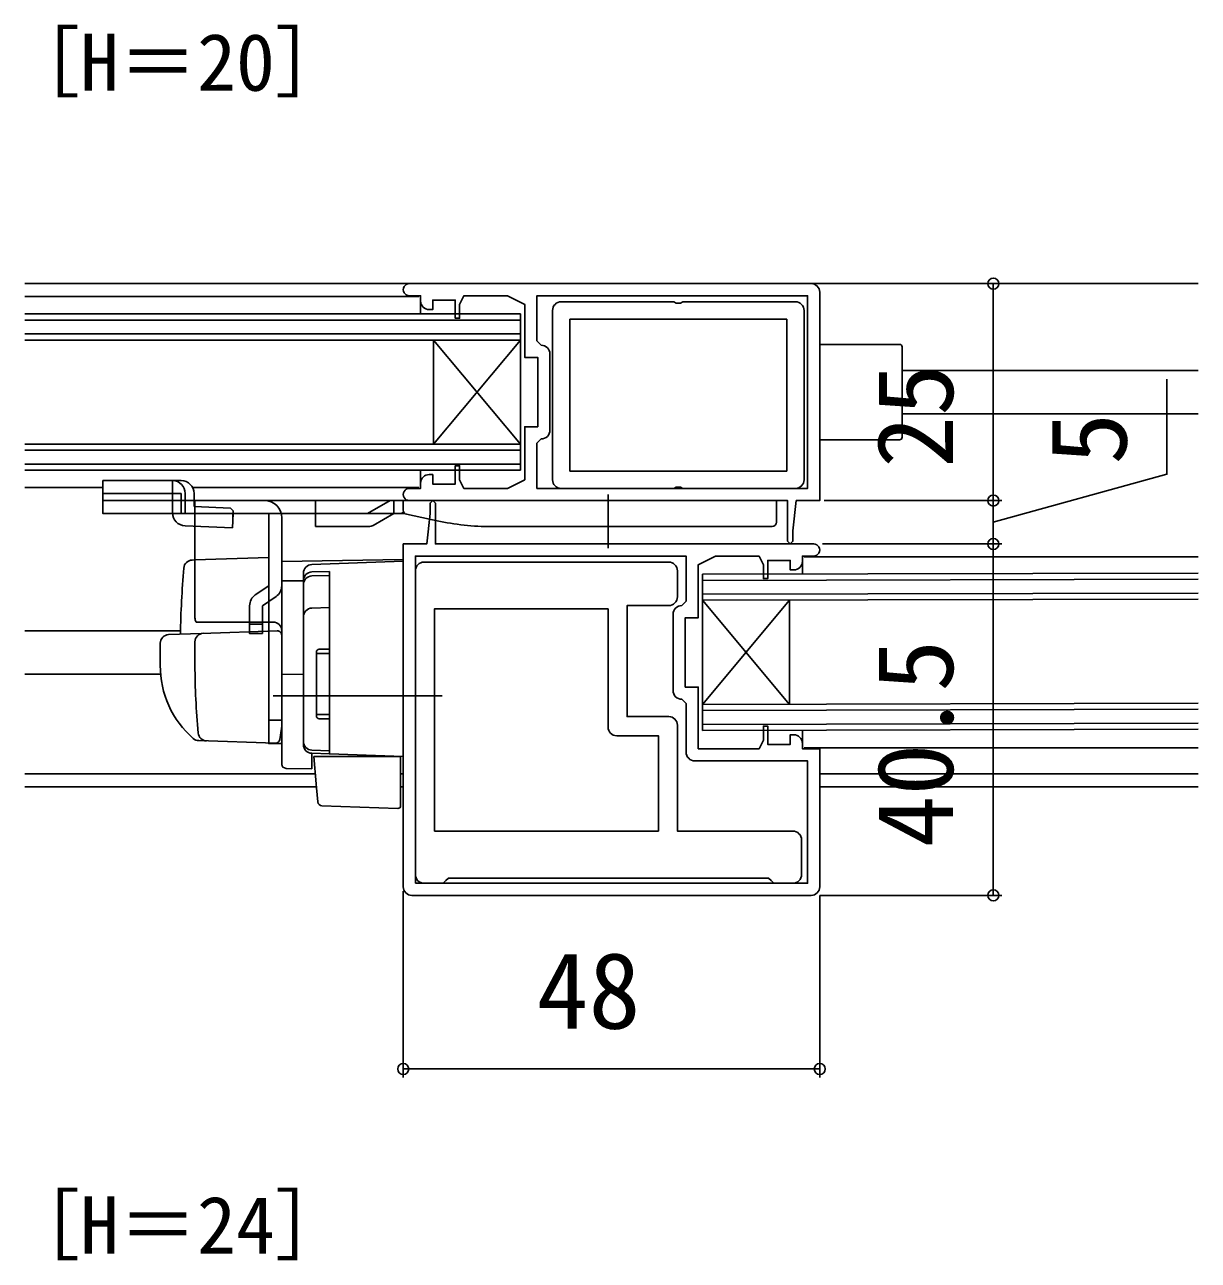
# Model space of a CAD drawing. Units: millimetres, scale not verified. Extents: x -525 to 525, y -780 to 776.
# Drawn here: x -106.6 to 28.6, y -44.9 to 97.5 of the extents above; entities that cross this region are included whole.
import ezdxf
from ezdxf.enums import TextEntityAlignment as Align

# ---------------------------------------------------------------- set-up
doc = ezdxf.new("R2010")
doc.units = ezdxf.units.MM
doc.header["$LTSCALE"] = 4
for name, color, linetype in [('0-1_USER1', 3, 'Continuous'), ('0-2_YKK_11', 7, 'Continuous'), ('0-4_YKK_12', 2, 'Continuous'), ('0-5_YKK_13', 4, 'Continuous'), ('0-7_YKK_D', 6, 'Continuous')]:
    doc.layers.add(name, color=color, linetype=linetype)
doc.styles.add('ＭＳ ゴシック', font='')
doc.styles.get('ＭＳ ゴシック').set_extended_font_data('MS Gothic')

msp = doc.modelspace()

# ---------------------------------------------------------------- linework, layer by layer
at = {"layer": '0-2_YKK_11'}
for p, q in [((-16, 67.632), (-62.3, 67.632)), ((-45.8, 64.532), (-45.8, 45.032)), ((-16.8, 45.032), (-16.8, 64.532)), ((-46.1, 59.532), (-46.1, 50.732)), ((-61.6, -0.467), (-61.6, 34.533)), ((-60.6, 35.533), (-32.4, 35.533)), ((-31.4, 34.533), (-31.4, 31.533)), ((-31.9, 20.733), (-31.9, 29.533)), ((-17.1, 3.533), (-17.1, -0.467)), ((-62, -2.867), (-16, -2.867))]:
    msp.add_line(p, q, dxfattribs=at)
for points in [[(-62.3, 42.632), (-18.7, 42.632), (-18.7, 37.932), (-18.4, 37.632), (-18.1, 37.932), (-18.1, 39.132), (-17.7, 42.632), (-15, 42.632), (-15, 66.632)], [(-62.3, 66.232), (-61, 66.232), (-61, 65.632)], [(-60, 64.632), (-59.6, 64.632), (-59.6, 65.732), (-57, 65.732), (-57, 63.632), (-56.5, 63.632), (-56.5, 65.232), (-56, 66.232), (-51, 66.232), (-49, 65.232), (-49, 59.132), (-47.5, 59.132), (-47.5, 51.132), (-49, 51.132), (-49, 45.032), (-51, 44.032), (-56, 44.032), (-56.5, 45.032), (-56.5, 46.632), (-57, 46.632), (-57, 44.532), (-59.6, 44.532), (-59.6, 45.632), (-60, 45.632)], [(-47.6, 44.032), (-16.4, 44.032), (-16.4, 66.232), (-47.6, 66.232), (-47.6, 61.032), (-47.1, 60.532)], [(-17.8, 65.532), (-30.78, 65.532), (-31.04, 65.382), (-31.56, 65.382), (-31.82, 65.532), (-44.8, 65.532)], [(-47.1, 49.732), (-47.6, 49.232), (-47.6, 44.032)], [(-61, 44.632), (-61, 44.032), (-62.3, 44.032)], [(-44.8, 44.032), (-31.82, 44.032), (-31.56, 44.182), (-31.04, 44.182), (-30.78, 44.032), (-17.8, 44.032)], [(-15.7, 37.633), (-59.3, 37.633), (-59.3, 42.333), (-59.6, 42.633), (-59.9, 42.333), (-59.9, 41.133), (-60.3, 37.633), (-63, 37.633), (-63, -1.867)], [(-30.9, 30.533), (-30.4, 31.033), (-30.4, 36.233), (-61.6, 36.233), (-61.6, -1.467)], [(-18, 15.633), (-18.4, 15.633), (-18.4, 14.533), (-21, 14.533), (-21, 16.633), (-21.5, 16.633), (-21.5, 15.033), (-22, 14.033), (-29, 14.033), (-29, 21.133), (-30.5, 21.133), (-30.5, 29.133), (-29, 29.133), (-29, 35.233), (-27, 36.233), (-22, 36.233), (-21.5, 35.233), (-21.5, 33.633), (-21, 33.633), (-21, 35.733), (-18.4, 35.733), (-18.4, 34.633), (-18, 34.633)], [(-17, 35.633), (-17, 36.233), (-15.7, 36.233)], [(-39.4, 16.533), (-39.4, 30.133), (-59.4, 30.133), (-59.4, 4.533)], [(-32.4, 30.533), (-37.2, 30.533), (-37.2, 17.733), (-32.4, 17.733)], [(-30.4, 13.633), (-30.4, 19.233), (-30.9, 19.733)], [(-31.4, 16.733), (-31.4, 4.533), (-18.1, 4.533)], [(-59.4, 4.533), (-33.6, 4.533), (-33.6, 15.533), (-38.4, 15.533)], [(-15, -1.867), (-15, 14.033), (-17, 14.033), (-17, 14.633)], [(-61.6, -1.467), (-16.4, -1.467), (-16.4, 12.633), (-29.4, 12.633)], [(-20.9, -0.867), (-57.8, -0.867), (-58.1, -1.167), (-58.4, -1.467), (-60.6, -1.467)], [(-18.1, -1.467), (-20.3, -1.467), (-20.6, -1.167), (-20.9, -0.867)]]:
    msp.add_lwpolyline(points, dxfattribs=at)
msp.add_lwpolyline([(-18.8, 63.532), (-43.8, 63.532), (-43.8, 46.032), (-18.8, 46.032)], close=True, dxfattribs=at)
for centre, radius, start, end in [((-62.3, 66.932), 0.7, 89.99999, 270.00001), ((-16, 66.632), 1, 0.00001, 89.99999), ((-60, 65.632), 1, 180.00001, 269.99999), ((-44.8, 64.532), 1, 90.00001, 179.99999), ((-17.8, 64.532), 1, 0.00001, 89.99999), ((-47.1, 59.532), 1, 0.00001, 89.99999), ((-47.1, 50.732), 1, 270.00001, 359.99999), ((-60, 44.632), 1, 90.00001, 179.99999), ((-44.8, 45.032), 1, 180.00001, 269.99999), ((-17.8, 45.032), 1, 270.00001, 359.99999), ((-62.3, 43.332), 0.7, 89.99999, 270.00001), ((-15.7, 36.933), 0.7, 269.99999, 90.00001), ((-18, 35.633), 1, 270.00001, 359.99999), ((-60.6, 34.533), 1, 90.00001, 179.99999), ((-32.4, 34.533), 1, 0.00001, 89.99999), ((-32.4, 31.533), 1, 270.00001, 359.99999), ((-30.9, 29.533), 1, 90.00001, 179.99999), ((-30.9, 20.733), 1, 180.00001, 269.99999), ((-32.4, 16.733), 1, 0.00001, 89.99999), ((-38.4, 16.533), 1, 180.00001, 269.99999), ((-18, 14.633), 1, 0.00001, 89.99999), ((-29.4, 13.633), 1, 180.00001, 269.99999), ((-18.1, 3.533), 1, 0.00001, 89.99999), ((-60.6, -0.467), 1, 180.00001, 269.99999), ((-18.1, -0.467), 1, 270.00001, 359.99999), ((-62, -1.867), 1, 180.00001, 269.99999), ((-16, -1.867), 1, 270.00001, 359.99999)]:
    msp.add_arc(centre, radius, start, end, dxfattribs=at)
at = {"layer": '0-4_YKK_12'}
for p, q in [((28.621, 67.632), (-106.621, 67.632)), ((-106.621, 66.131), (-61.198, 66.131)), ((-61, 64.132), (-61, 65.732)), ((-106.621, 64.132), (-49.5, 64.132)), ((-49.5, 46.132), (-49.5, 64.132)), ((-106.621, 63.432), (-49.5, 63.432)), ((-106.621, 61.832), (-49.5, 61.832)), ((-106.621, 61.132), (-49.5, 61.132)), ((-59.5, 49.132), (-59.5, 61.132)), ((-59.5, 49.132), (-49.5, 61.132)), ((-59.5, 61.132), (-49.5, 49.132)), ((-5.5, 57.632), (28.621, 57.632)), ((-5.5, 52.632), (28.621, 52.632)), ((-106.621, 49.132), (-49.5, 49.132)), ((-106.621, 48.432), (-49.5, 48.432)), ((-106.621, 46.832), (-49.5, 46.832)), ((-106.621, 46.132), (-49.5, 46.132)), ((-61, 44.532), (-61, 46.132)), ((-106.621, 44.132), (-97.6, 44.132)), ((-87.274, 44.132), (-61.2, 44.132)), ((-17, 34.132), (-17, 35.733)), ((-16.802, 36.131), (28.621, 36.131)), ((-28.5, 34.132), (28.621, 34.274)), ((-28.5, 16.132), (-28.5, 34.132)), ((-28.5, 33.432), (28.621, 33.574)), ((-28.5, 31.832), (28.621, 31.974)), ((-28.5, 31.132), (28.621, 31.274)), ((-18.5, 19.132), (-28.5, 31.132)), ((-18.5, 31.132), (-28.5, 19.132)), ((-18.5, 19.132), (-18.5, 31.132)), ((-88.673, 27.632), (-106.621, 27.632)), ((-90.964, 22.632), (-106.621, 22.632)), ((-28.5, 19.132), (28.621, 19.274)), ((-28.5, 18.432), (28.621, 18.574)), ((-28.5, 16.832), (28.621, 16.974)), ((-28.5, 16.132), (28.621, 16.274)), ((-17, 14.533), (-17, 16.132)), ((-16.799, 14.132), (28.621, 14.132)), ((-106.621, 11.132), (-73.125, 11.132)), ((-63.3, 11.132), (-63, 11.132)), ((-15, 11.132), (28.621, 11.132)), ((-106.621, 9.632), (-72.994, 9.632)), ((-63.3, 9.632), (-63, 9.632)), ((-15, 9.632), (28.621, 9.632))]:
    msp.add_line(p, q, dxfattribs=at)
at = {"layer": '0-5_YKK_13'}
for p, q in [((-5.8, 60.632), (-14.966, 60.632)), ((-5.5, 60.332), (-5.5, 49.932)), ((-5.8, 49.632), (-14.966, 49.632)), ((-97.6, 44.493), (-97.6, 44.932)), ((-97.6, 44.493), (-97.6, 42.632)), ((-89.6, 44.932), (-88.6, 44.932)), ((-89.6, 44.493), (-89.6, 42.632)), ((-89.6, 43.432), (-97.6, 43.432)), ((-88.6, 43.432), (-89.6, 43.432)), ((-88.6, 41.132), (-88.6, 43.432)), ((-88.134, 42.632), (-88.134, 43.432)), ((-87.1, 42.632), (-87.1, 43.432)), ((-39.4, 43.332), (-39.4, 37.132)), ((-63, 42.632), (-89.6, 42.632)), ((-89.6, 41.222), (-89.6, 42.632)), ((-88.134, 41.223), (-88.134, 42.632)), ((-87.1, 41.932), (-87.1, 42.632)), ((-87.1, 41.932), (-82.9, 41.741)), ((-87, 29.133), (-87, 42.633)), ((-87, 42.633), (-79, 42.633)), ((-82.9, 41.741), (-82.609, 41.432)), ((-82.618, 41.132), (-82.609, 41.432)), ((-73.1, 42.632), (-73.1, 41.132)), ((-64.502, 42.632), (-67.102, 41.132)), ((-64.1, 42.632), (-64.1, 41.132)), ((-20.5, 42.632), (-62.5, 42.632)), ((-20.5, 42.632), (-20, 42.632)), ((-20, 42.632), (-20, 40.132)), ((-89.6, 41.132), (-63.155, 41.132)), ((-78.5, 41.133), (-87, 41.133)), ((-82.669, 39.492), (-82.618, 41.132)), ((-78.5, 28.633), (-78.5, 41.133)), ((-77, 40.633), (-77, 32.806)), ((-73.1, 41.132), (-73.1, 39.632)), ((-66.468, 39.766), (-64.1, 41.132)), ((-63.155, 41.132), (-63.05, 41.282)), ((-62.845, 41.132), (-63.155, 41.132)), ((-63.05, 41.282), (-62.95, 41.282)), ((-62.95, 41.282), (-62.845, 41.132)), ((-62.845, 41.132), (-62.794, 41.132)), ((-59.108, 40.298), (-62.605, 41.048)), ((-88.146, 39.722), (-82.669, 39.492)), ((-73.1, 39.632), (-66.968, 39.632)), ((-20.5, 39.632), (-52.822, 39.632)), ((-87, 35.784), (-87.327, 35.772)), ((-78.5, 36.08), (-87, 35.784)), ((-78.5, 36.08), (-78.5, 28.633)), ((-63, 35.833), (-77, 35.588)), ((-63, 35.633), (-73.535, 35.265)), ((-63, 13.133), (-63, 35.833)), ((-77, 35.132), (-77, 35.144)), ((-77, 34.932), (-77, 35.132)), ((-74.5, 33.4), (-74.5, 34.266)), ((-71.5, 34.466), (-73.535, 34.402)), ((-71.5, 30.81), (-71.5, 34.466)), ((-80.045, 31.752), (-78.5, 32.806)), ((-77, 33.36), (-74.5, 33.394)), ((-77, 32.806), (-77, 14.633)), ((-74.5, 33.4), (-74.5, 14.5)), ((-74.5, 14.859), (-74.5, 32.937)), ((-73.535, 33.936), (-71.5, 34.007)), ((-71.5, 34.007), (-71.5, 25.489)), ((-79.2, 30.513), (-77.655, 31.567)), ((-79.2, 30.513), (-79.2, 28.633)), ((-73.535, 30.236), (-71.5, 30.307)), ((-71.5, 29.845), (-71.5, 30.81)), ((-78, 28.633), (-86.866, 28.633)), ((-79.2, 27.306), (-79.2, 28.633)), ((-78.5, 28.633), (-78.5, 27.58)), ((-90.035, 27.178), (-86.248, 27.31)), ((-86.248, 27.31), (-77.517, 27.615)), ((-80.7, 28.382), (-79.2, 28.382)), ((-77, 27.115), (-77, 16.633)), ((-91, 26.178), (-91, 23.633)), ((-87, 23.633), (-87, 26.335)), ((-73, 25.189), (-73, 17.789)), ((-71.5, 24.989), (-73, 24.989)), ((-72.7, 25.489), (-71.5, 25.489)), ((-77, 23.333), (-77, 23.933)), ((-77, 22.333), (-77, 22.933)), ((-74.5, 22.633), (-77, 22.589)), ((-58.5, 20.133), (-78, 20.133)), ((-77, 19.333), (-77, 19.933)), ((-77, 18.333), (-77, 18.933)), ((-77, 18.333), (-77, 18.933)), ((-77, 18.333), (-77, 18.933)), ((-77, 17.333), (-78.5, 17.333)), ((-77, 18.333), (-77, 16.633)), ((-77, 18.333), (-77, 16.633)), ((-71.5, 17.989), (-73, 17.989)), ((-72.7, 17.489), (-71.5, 17.489)), ((-71.5, 17.489), (-71.5, 13.789)), ((-77.038, 16.378), (-77.232, 15.084)), ((-77, 16.633), (-77.038, 16.378)), ((-85.741, 14.938), (-86.589, 14.968)), ((-77.744, 14.659), (-86.573, 14.967)), ((-71.5, 13.789), (-73.535, 13.86)), ((-71.5, 13.43), (-73.535, 13.501)), ((-73.535, 13.501), (-73.535, 11.716)), ((-76.509, 11.768), (-73.535, 11.716)), ((-72.984, 9.522), (-73.024, 9.979)), ((-72.843, 7.905), (-72.984, 9.522)), ((-63.3, 9.154), (-63.3, 7.443)), ((-72.362, 7.449), (-63.61, 7.144))]:
    msp.add_line(p, q, dxfattribs=at)
for points in [[(-97.6, 44.932), (-89.6, 44.932), (-89.6, 44.493)], [(-89.6, 41.132), (-97.6, 41.132), (-97.6, 42.632), (-89.6, 42.632)], [(-63, 41.536), (-63, 42.632), (-62.5, 42.632)], [(-77, 22.589), (-77, 33.36), (-77, 35.588)], [(-79.2, 27.306), (-80.7, 27.306), (-80.7, 28.633), (-80.7, 30.513)], [(-77, 14.633), (-78.5, 14.633), (-78.5, 28.633)], [(-63, 13.133), (-71.5, 13.43), (-71.5, 14.429), (-71.5, 29.845)], [(-77, 12.268), (-77, 19.28), (-77, 22.133), (-77, 22.589)], [(-73.024, 9.979), (-73.3, 13.133), (-73.269, 13.133)], [(-73.269, 13.133), (-63.3, 13.133), (-63.3, 9.79), (-63.3, 9.154)]]:
    msp.add_lwpolyline(points, dxfattribs=at)
for centre, radius, start, end in [((-5.8, 60.332), 0.3, 0, 90), ((-5.8, 49.932), 0.3, 270, 0), ((-89.617, 43.449), 1.483, 359.35664, 89.34185), ((-88.6, 43.432), 1.5, 0, 90), ((-79, 40.633), 2, 0, 90), ((-62.5, 41.536), 0.5, 180, 257.90524), ((-88.1, 41.222), 1.5, 180, 268.23761), ((-52.822, 69.632), 30, 257.90524, 270), ((-20.5, 40.132), 0.5, 270, 0), ((-66.968, 40.632), 1, 270, 299.98), ((-87.292, 34.773), 1, 92, 175.1492), ((26.3, 25.133), 115, 175.1492, 178.95761), ((-73.5, 34.266), 1, 92, 180), ((-73.5, 33.403), 1, 91.97531, 180.18561), ((-78.5, 32.806), 1.5, 304.28688, 0), ((-73.5, 32.937), 1, 92, 180), ((-79.2, 30.513), 1.5, 124.28688, 180), ((-73.5, 29.237), 1, 92, 180), ((-86, 29.133), 1, 180, 210), ((-78, 27.633), 1, 0, 90), ((-90, 26.178), 1, 92, 180), ((-86, 26.335), 1, 92, 180), ((-77.5, 27.115), 0.5, 0, 92), ((-72.7, 25.189), 0.3, 90, 180), ((-80, 23.533), 11, 179.4814, 229.17186), ((-6, 23.645), 81, 180.00856, 185.53061), ((-72.7, 17.789), 0.3, 180, 270), ((-85.628, 15.935), 1, 185.53061, 268), ((-86.538, 15.966), 1, 229.17186, 268), ((-77.727, 15.158), 0.5, 268, 351.46923), ((-73.5, 14.859), 1, 180, 268), ((-73.5, 14.5), 1, 180, 268), ((-76.5, 12.268), 0.5, 180, 196.57035), ((-76.5, 12.268), 0.5, 180, 269), ((-72.345, 7.949), 0.5, 185, 268.02699), ((-63.6, 7.443), 0.3, 268, 0)]:
    msp.add_arc(centre, radius, start, end, dxfattribs=at)
msp.add_ellipse((-86.6, 41.932), major_axis=(0, 9.5), ratio=0.421053, start_param=4.5538307, end_param=4.6280786, dxfattribs=at)
at = {"layer": '0-7_YKK_D'}
for p, q in [((5, 67.632), (5, 42.632)), ((-14.5, 42.632), (6, 42.632)), ((-14.5, 42.632), (6, 42.632)), ((5, 42.632), (5, 37.633)), ((-14.7, 37.633), (6, 37.633)), ((-14.7, 37.633), (6, 37.633)), ((5, 37.633), (5, -2.867)), ((-63, -2.367), (-63, -23.867)), ((-15, -2.867), (-15, -23.867)), ((-15, -2.867), (6, -2.867)), ((-63, -22.867), (-15, -22.867))]:
    msp.add_line(p, q, dxfattribs=at)
msp.add_lwpolyline([(5, 40.132), (25, 45.652), (25, 56.606)], dxfattribs=at)
for centre in [(5, 67.632), (5, 42.632), (5, 42.632), (5, 37.633), (5, 37.633), (5, -2.867), (-63, -22.867), (-15, -22.867)]:
    msp.add_circle(centre, 0.637, dxfattribs=at)

# ---------------------------------------------------------------- texts
at = {"layer": '0-1_USER1', "style": 'ＭＳ ゴシック'}
for s, p in [('［H＝20］', (-109.25, 87.873)), ('［H＝24］', (-109.25, -46.127))]:
    msp.add_text(s, height=6.598, dxfattribs=at).set_placement(p, align=Align.BOTTOM_LEFT)
at = {"layer": '0-7_YKK_D', "style": 'ＭＳ ゴシック'}
for s, p in [('25', (3, 46.404)), ('5', (23, 46.766)), ('40.5', (3, 2.656))]:
    msp.add_text(s, height=8.798, rotation=90, dxfattribs=at).set_placement(p, align=Align.BOTTOM_LEFT)
msp.add_text('48', height=8.798, dxfattribs=at).set_placement((-47.625, -20.867), align=Align.BOTTOM_LEFT)

doc.saveas('drawing.dxf')
